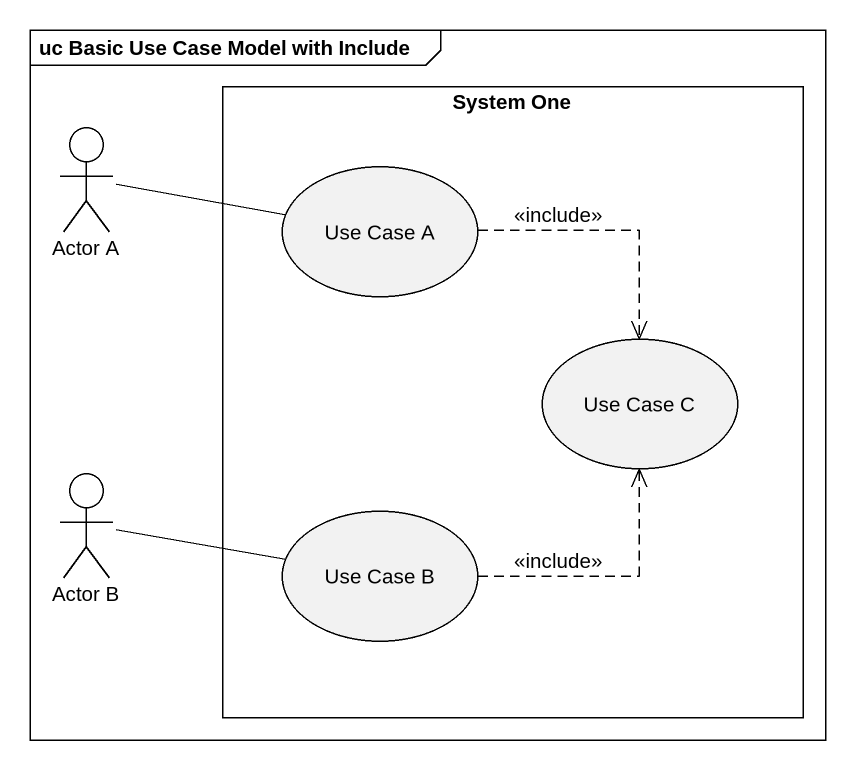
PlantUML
@startuml
mainframe uc Basic Use Case Model with Include
actor "Actor A" as Actor_A
rectangle "System One" as System_One {
  usecase "Use Case A" as Use_Case_A
  usecase "Use Case C" as Use_Case_C
  usecase "Use Case B" as Use_Case_B
}
actor "Actor B" as Actor_B
Actor_A -right- Use_Case_A
Use_Case_A ..> Use_Case_C : <<include>>
Actor_B -right- Use_Case_B
Use_Case_B .up.> Use_Case_C : <<include>>
@enduml
